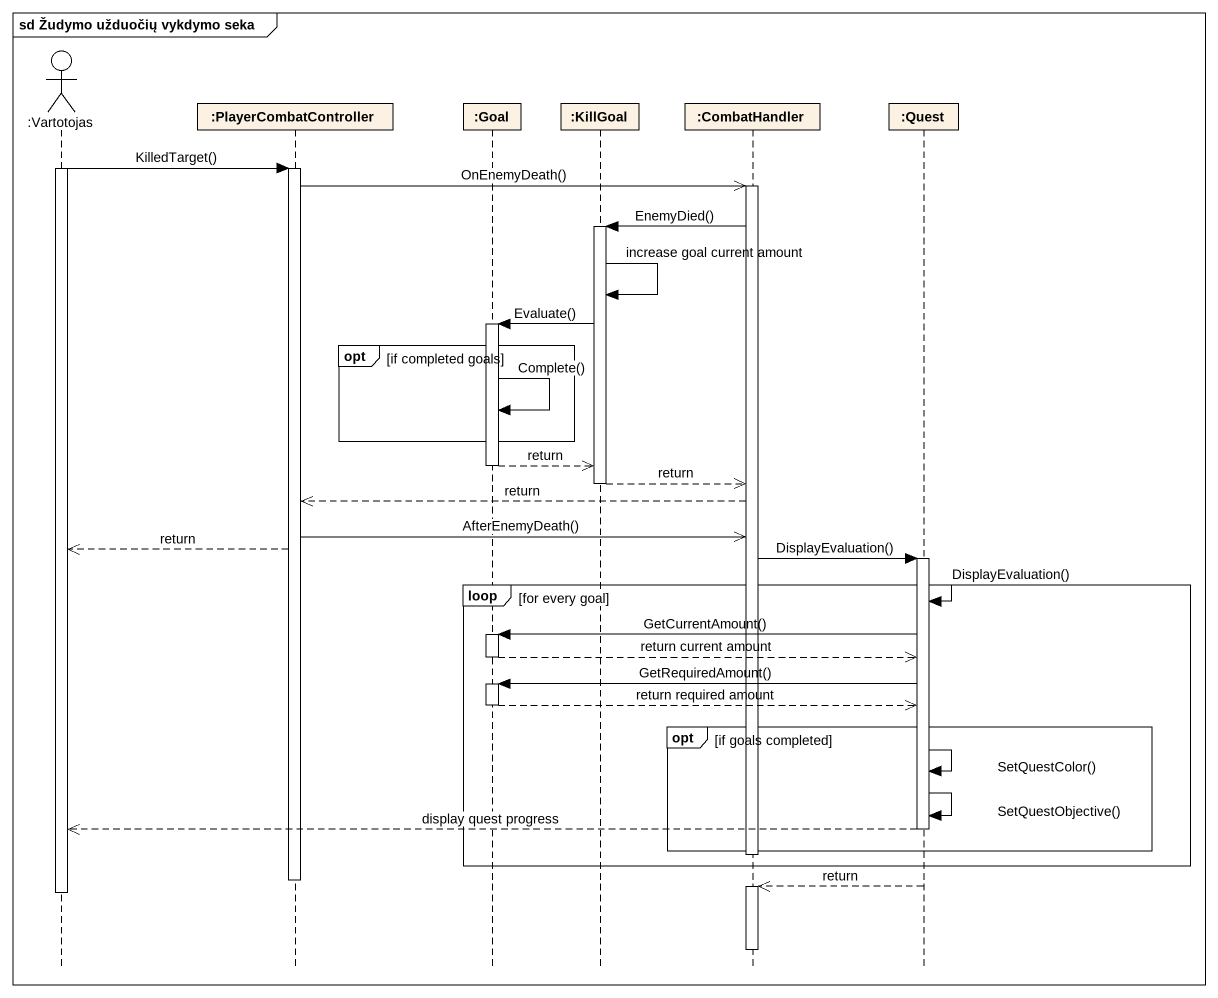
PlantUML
@startuml
mainframe sd Žudymo užduočių vykdymo seka
hide footbox
actor ":Vartotojas" as Vartotojas
participant ":PlayerCombatController" as PlayerCombatController
participant ":Goal" as Goal
participant ":KillGoal" as KillGoal
participant ":CombatHandler" as CombatHandler
participant ":Quest" as Quest

activate Vartotojas
Vartotojas -> PlayerCombatController : KilledTarget()
activate PlayerCombatController
PlayerCombatController ->> CombatHandler : OnEnemyDeath()
activate CombatHandler
CombatHandler -> KillGoal : EnemyDied()
activate KillGoal
KillGoal -> KillGoal : increase goal current amount
KillGoal -> Goal : Evaluate()
activate Goal
opt if completed goals
  Goal -> Goal : Complete()
end
Goal -->> KillGoal : return
deactivate Goal
KillGoal -->> CombatHandler : return
deactivate KillGoal
CombatHandler -->> PlayerCombatController : return
PlayerCombatController ->> CombatHandler : AfterEnemyDeath()
PlayerCombatController -->> Vartotojas : return
CombatHandler -> Quest : DisplayEvaluation()
activate Quest
loop for every goal
  Quest -> Quest : DisplayEvaluation()
  Quest -> Goal : GetCurrentAmount()
  activate Goal
  Goal -->> Quest : return current amount
  deactivate Goal
  Quest -> Goal : GetRequiredAmount()
  activate Goal
  Goal -->> Quest : return required amount
  deactivate Goal
  opt if goals completed
    Quest -> Quest : SetQuestColor()
    Quest -> Quest : SetQuestObjective()
    Quest -->> Vartotojas : display quest progress
    deactivate Quest
  end
  deactivate CombatHandler
end
deactivate PlayerCombatController
Quest -->> CombatHandler : return
activate CombatHandler
deactivate Vartotojas
deactivate CombatHandler
@enduml
